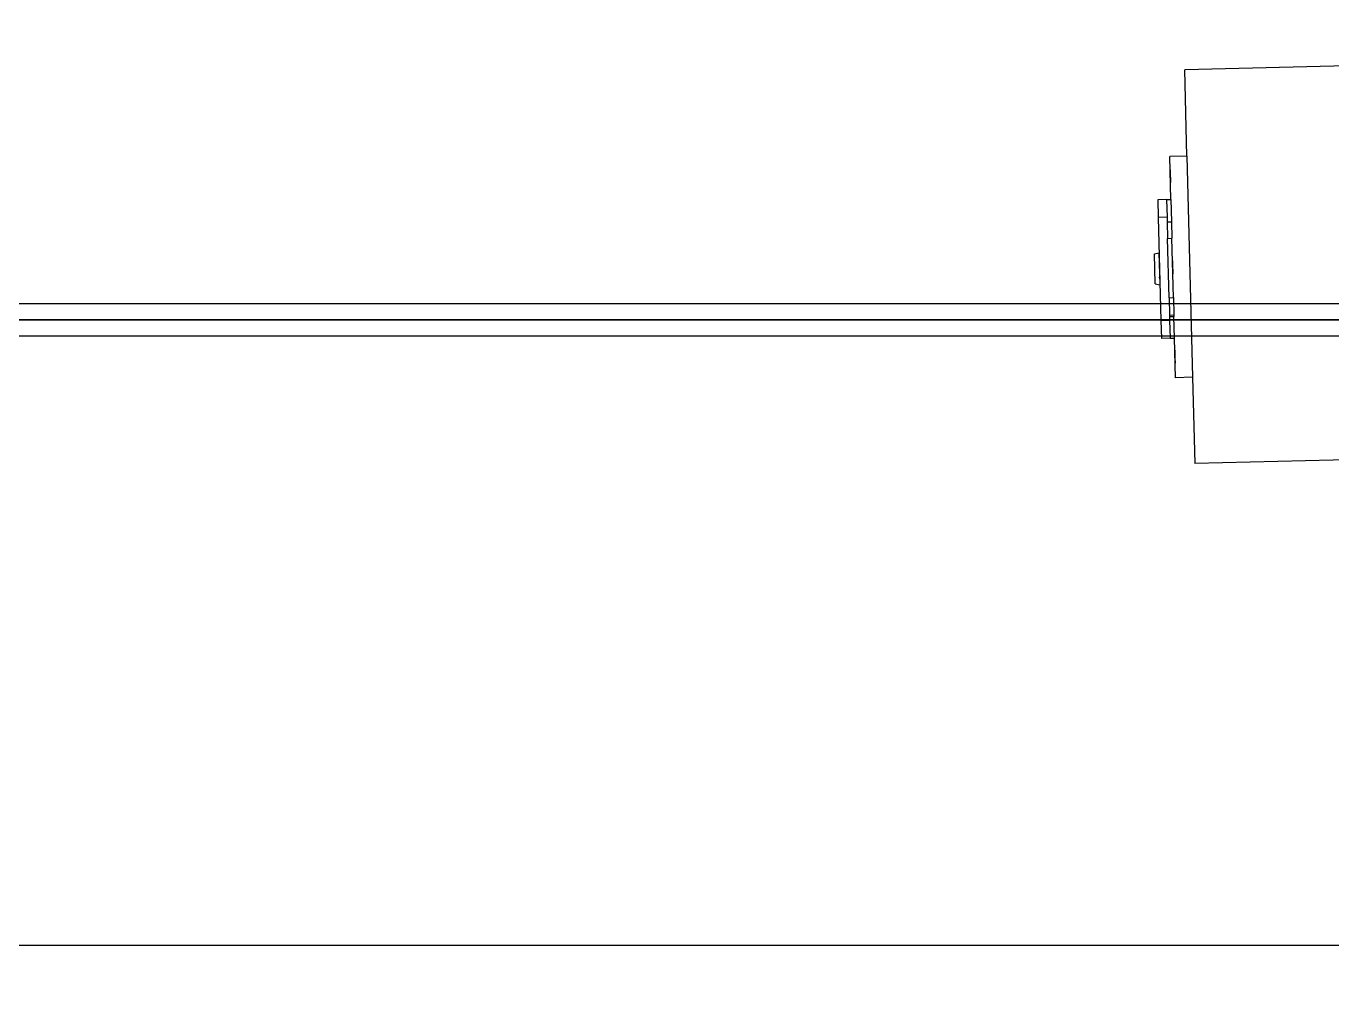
# Model space of a CAD drawing. Header units: inches. Extents: x -1841 to -80, y -100 to 1021.
# Drawn here: x -913.47 to -906.74, y 324.58 to 329.55 of the extents above; entities that cross this region are included whole.
import ezdxf

# ---------------------------------------------------------------- set-up
doc = ezdxf.new("R2010")
doc.units = ezdxf.units.IN
doc.header["$MEASUREMENT"] = 0
doc.layers.add('Edges', color=7, linetype='Continuous')
doc.layers.add('PDF_Geometry', color=7, linetype='Continuous', true_color=0x777777)

# ---------------------------------------------------------------- blocks, each defined once
blk = doc.blocks.new('infrared patio heater fr')
at = {"layer": 'Edges'}
for p, q in [((-50, 10.889), (50, 10.889)), ((50, 5.864), (50, 10.889)), ((50, 5.864), (51, 5.864)), ((50, -7.002), (50, 5.864)), ((51, 5.864), (51, 3.555)), ((51, 5.005), (51, 5.009)), ((51, 4.999), (51, 5.005)), ((51, 4.992), (51, 4.999)), ((51, 4.983), (51, 4.992)), ((51, 4.973), (51, 4.983)), ((51, 4.962), (51, 4.973)), ((51, 4.949), (51, 4.962)), ((51, 4.935), (51, 4.949)), ((51, 4.919), (51, 4.935)), ((51, 4.903), (51, 4.919)), ((51, 4.885), (51, 4.903)), ((51, 4.866), (51, 4.885)), ((51, 4.846), (51, 4.866)), ((51, 4.825), (51, 4.846)), ((51, 4.804), (51, 4.825)), ((51, 4.781), (51, 4.804)), ((51, 4.785), (51, 4.799)), ((51, 4.789), (51, 4.799)), ((51, 4.793), (51, 4.796)), ((51, 4.789), (51, 4.793)), ((51, 4.785), (51, 4.788)), ((51, 4.776), (51, 4.788)), ((51, 4.779), (51, 4.785)), ((51, 4.727), (51, 4.785)), ((51, 4.776), (51, 4.785)), ((51, 4.759), (51, 4.781)), ((51, 4.774), (51, 4.779)), ((51, 4.715), (51, 4.776)), ((51, 4.767), (51, 4.774)), ((51, 4.76), (51, 4.767)), ((51, 4.753), (51, 4.76)), ((51, 4.735), (51, 4.759)), ((51, 4.745), (51, 4.753)), ((51, 4.736), (51, 4.745)), ((51, 4.733), (51, 4.736)), ((51, 4.727), (51, 4.736)), ((51, 4.711), (51, 4.735)), ((51, 4.731), (51, 4.733)), ((51, 4.718), (51, 4.727)), ((51, 4.715), (51, 4.727)), ((51, 4.719), (51, 4.721)), ((51, 4.716), (51, 4.719)), ((51, 4.708), (51, 4.718)), ((51, 4.687), (51, 4.711)), ((51, 4.695), (51, 4.71)), ((51, 4.703), (51, 4.709)), ((51, 4.698), (51, 4.708)), ((51, 4.688), (51, 4.703)), ((51, 4.687), (51, 4.698)), ((51, 4.688), (51, 4.695)), ((51, 4.663), (51, 4.687)), ((51, 4.677), (51, 4.687)), ((51, 4.677), (51, 4.683)), ((51, 4.663), (51, 4.675)), ((51, 4.668), (51, 4.675)), ((51, 4.663), (51, 4.671)), ((51, 4.666), (51, 4.668)), ((51, 4.655), (51, 4.666)), ((51, 4.639), (51, 4.663)), ((51, 4.579), (51, 4.663)), ((51, 4.651), (51, 4.663)), ((51, 4.638), (51, 4.651)), ((51, 4.614), (51, 4.639)), ((51, 4.626), (51, 4.638)), ((51, 4.614), (51, 4.626)), ((51, 4.59), (51, 4.614)), ((51, 4.602), (51, 4.614)), ((51, 4.592), (51, 4.604)), ((51, 4.589), (51, 4.602)), ((51, 4.566), (51, 4.59)), ((51, 4.577), (51, 4.589)), ((51, 4.577), (51, 4.588)), ((51, 4.574), (51, 4.577)), ((51, 4.565), (51, 4.577)), ((51, 4.573), (51, 4.575)), ((51, 4.57), (51, 4.573)), ((51, 4.568), (51, 4.57)), ((51, 4.565), (51, 4.568)), ((51, 4.557), (51, 4.566)), ((51, 4.542), (51, 4.566)), ((51, 4.562), (51, 4.565)), ((51, 4.561), (51, 4.564)), ((51, 4.56), (51, 4.562)), ((51, 4.558), (51, 4.561)), ((51, 4.556), (51, 4.558)), ((51, 4.548), (51, 4.557)), ((51, 4.553), (51, 4.556)), ((51, 4.551), (51, 4.553)), ((51, 4.48), (51, 4.551)), ((51, 4.548), (51, 4.551)), ((51, 4.536), (51, 4.551)), ((51, 4.539), (51, 4.548)), ((51, 4.519), (51, 4.542)), ((51, 4.531), (51, 4.539)), ((51, 4.481), (51, 4.536)), ((51, 4.523), (51, 4.531)), ((51, 4.515), (51, 4.523)), ((51, 4.496), (51, 4.519)), ((51, 4.509), (51, 4.515)), ((51, 4.502), (51, 4.509)), ((51, 4.497), (51, 4.502)), ((51, 4.492), (51, 4.497)), ((51, 4.473), (51, 4.496)), ((51, 4.487), (51, 4.492)), ((51, 4.484), (51, 4.487)), ((51, 4.481), (51, 4.484)), ((51, 4.476), (51, 4.481)), ((51, 4.472), (51, 4.476)), ((51, 4.452), (51, 4.473)), ((51, 4.469), (51, 4.472)), ((51, 4.465), (51, 4.469)), ((51, 4.431), (51, 4.452)), ((51, 4.411), (51, 4.431)), ((51, 4.392), (51, 4.411)), ((51, 4.375), (51, 4.392)), ((51, 4.358), (51, 4.375)), ((51, 4.342), (51, 4.358)), ((51, 4.328), (51, 4.342)), ((51, 4.315), (51, 4.328)), ((51, 4.304), (51, 4.315)), ((51, 4.294), (51, 4.304)), ((51, 4.285), (51, 4.294)), ((51, 4.278), (51, 4.285)), ((51, 4.272), (51, 4.278)), ((51, 4.268), (51, 4.272)), ((51.252, 3.555), (51, 3.555)), ((51, 3.555), (51, 2.302)), ((51.252, 2.519), (51.252, 3.555)), ((51.252, 3.555), (51.757, 3.555)), ((51.757, 2.519), (51.757, 3.555)), ((51.252, 2.302), (51, 2.302)), ((51, 2.208), (51, 2.302)), ((51.252, 2.519), (51.757, 2.519)), ((51.252, 2.302), (51.252, 2.519)), ((51.252, 2.208), (51.252, 2.302)), ((51.757, -3.482), (51.757, 2.519)), ((51.252, 2.208), (51, 2.208)), ((51, 1.203), (51, 2.208)), ((51.252, 1.203), (51.252, 2.208)), ((51.252, 1.203), (51, 1.203)), ((51, 1.203), (51, -2.254)), ((51.252, 1.203), (51.252, -2.254)), ((52.03, 0.381), (51.778, 0.439)), ((51.778, -1.43), (51.778, 0.439)), ((51.778, 0.025), (51.778, -0.007)), ((52.03, 0.381), (52.03, -1.371)), ((51, -0.195), (51, -0.191)), ((51, -0.201), (51, -0.195)), ((51, -0.208), (51, -0.201)), ((51, -0.217), (51, -0.208)), ((51, -0.227), (51, -0.217)), ((51, -0.238), (51, -0.227)), ((51, -0.251), (51, -0.238)), ((51, -0.265), (51, -0.251)), ((51, -0.281), (51, -0.265)), ((51, -0.297), (51, -0.281)), ((51, -0.315), (51, -0.297)), ((51, -0.334), (51, -0.315)), ((51, -0.354), (51, -0.334)), ((51, -0.375), (51, -0.354)), ((51, -0.396), (51, -0.375)), ((51, -0.419), (51, -0.396)), ((51, -0.415), (51, -0.401)), ((51, -0.411), (51, -0.401)), ((51, -0.407), (51, -0.404)), ((51, -0.411), (51, -0.407)), ((51, -0.424), (51, -0.412)), ((51, -0.415), (51, -0.412)), ((51, -0.473), (51, -0.415)), ((51, -0.424), (51, -0.415)), ((51, -0.421), (51, -0.415)), ((51, -0.441), (51, -0.419)), ((51, -0.426), (51, -0.421)), ((51, -0.485), (51, -0.424)), ((51, -0.433), (51, -0.426)), ((51, -0.44), (51, -0.433)), ((51, -0.447), (51, -0.44)), ((51, -0.465), (51, -0.441)), ((51, -0.455), (51, -0.447)), ((51, -0.464), (51, -0.455)), ((51, -0.473), (51, -0.464)), ((51, -0.467), (51, -0.464)), ((51, -0.489), (51, -0.465)), ((51, -0.469), (51, -0.467)), ((51, -0.485), (51, -0.473)), ((51, -0.482), (51, -0.473)), ((51, -0.481), (51, -0.479)), ((51, -0.484), (51, -0.481)), ((51, -0.492), (51, -0.482)), ((51, -0.513), (51, -0.489)), ((51, -0.505), (51, -0.49)), ((51, -0.497), (51, -0.491)), ((51, -0.502), (51, -0.492)), ((51, -0.512), (51, -0.497)), ((51, -0.513), (51, -0.502)), ((51, -0.512), (51, -0.505)), ((51, -0.537), (51, -0.513)), ((51, -0.523), (51, -0.513)), ((51, -0.523), (51, -0.517)), ((51, -0.537), (51, -0.525)), ((51, -0.532), (51, -0.525)), ((51, -0.537), (51, -0.529)), ((51, -0.534), (51, -0.532)), ((51, -0.545), (51, -0.534)), ((51, -0.561), (51, -0.537)), ((51, -0.549), (51, -0.537)), ((51, -0.621), (51, -0.537)), ((51, -0.562), (51, -0.549)), ((51, -0.586), (51, -0.561)), ((51, -0.574), (51, -0.562)), ((51, -0.586), (51, -0.574)), ((51, -0.598), (51, -0.586)), ((51, -0.61), (51, -0.586)), ((51, -0.608), (51, -0.596)), ((51, -0.611), (51, -0.598)), ((51, -0.634), (51, -0.61)), ((51, -0.623), (51, -0.611)), ((51, -0.623), (51, -0.612)), ((51, -0.626), (51, -0.623)), ((51, -0.635), (51, -0.623)), ((51, -0.627), (51, -0.625)), ((51, -0.63), (51, -0.627)), ((51, -0.632), (51, -0.63)), ((51, -0.635), (51, -0.632)), ((51, -0.658), (51, -0.634)), ((51, -0.643), (51, -0.634)), ((51, -0.638), (51, -0.635)), ((51, -0.639), (51, -0.636)), ((51, -0.64), (51, -0.638)), ((51, -0.642), (51, -0.639)), ((51, -0.644), (51, -0.642)), ((51, -0.652), (51, -0.643)), ((51, -0.647), (51, -0.644)), ((51, -0.649), (51, -0.647)), ((51, -0.664), (51, -0.649)), ((51, -0.72), (51, -0.649)), ((51, -0.652), (51, -0.649)), ((51, -0.661), (51, -0.652)), ((51, -0.681), (51, -0.658)), ((51, -0.669), (51, -0.661)), ((51, -0.719), (51, -0.664)), ((51, -0.677), (51, -0.669)), ((51, -0.685), (51, -0.677)), ((51, -0.704), (51, -0.681)), ((51, -0.691), (51, -0.685)), ((51, -0.698), (51, -0.691)), ((51, -0.703), (51, -0.698)), ((51, -0.708), (51, -0.703)), ((51, -0.727), (51, -0.704)), ((51, -0.713), (51, -0.708)), ((51, -0.716), (51, -0.713)), ((51, -0.719), (51, -0.716)), ((51, -0.724), (51, -0.719)), ((51, -0.728), (51, -0.724)), ((51, -0.748), (51, -0.727)), ((51, -0.731), (51, -0.728)), ((51, -0.735), (51, -0.731)), ((51, -0.769), (51, -0.748)), ((51, -0.789), (51, -0.769)), ((51, -0.808), (51, -0.789)), ((51, -0.825), (51, -0.808)), ((51, -0.842), (51, -0.825)), ((51, -0.858), (51, -0.842)), ((51, -0.872), (51, -0.858)), ((51, -0.885), (51, -0.872)), ((51, -0.896), (51, -0.885)), ((51, -0.906), (51, -0.896)), ((51, -0.915), (51, -0.906)), ((51, -0.922), (51, -0.915)), ((51, -0.928), (51, -0.922)), ((51, -0.932), (51, -0.928)), ((52.03, -1.371), (51.778, -1.43)), ((51, -3.217), (51, -2.254)), ((51.252, -2.254), (51, -2.254)), ((51.252, -3.217), (51.252, -2.254)), ((51.252, -3.217), (51, -3.217)), ((51, -4.518), (51, -3.217)), ((51.252, -3.482), (51.252, -3.217)), ((51.252, -4.518), (51.252, -3.482)), ((51.252, -3.482), (51.757, -3.482)), ((51.757, -4.518), (51.757, -3.482)), ((51.252, -4.518), (51, -4.518)), ((51, -4.518), (51, -7.002)), ((51.252, -4.518), (51.757, -4.518)), ((51, -5.495), (51, -5.491)), ((51, -5.501), (51, -5.495)), ((51, -5.508), (51, -5.501)), ((51, -5.517), (51, -5.508)), ((51, -5.527), (51, -5.517)), ((51, -5.538), (51, -5.527)), ((51, -5.551), (51, -5.538)), ((51, -5.565), (51, -5.551)), ((51, -5.581), (51, -5.565)), ((51, -5.597), (51, -5.581)), ((51, -5.615), (51, -5.597)), ((51, -5.634), (51, -5.615)), ((51, -5.654), (51, -5.634)), ((51, -5.675), (51, -5.654)), ((51, -5.696), (51, -5.675)), ((51, -5.719), (51, -5.696)), ((51, -5.711), (51, -5.701)), ((51, -5.715), (51, -5.701)), ((51, -5.707), (51, -5.704)), ((51, -5.711), (51, -5.707)), ((51, -5.724), (51, -5.712)), ((51, -5.715), (51, -5.712)), ((51, -5.721), (51, -5.715)), ((51, -5.773), (51, -5.715)), ((51, -5.724), (51, -5.715)), ((51, -5.741), (51, -5.719)), ((51, -5.726), (51, -5.721)), ((51, -5.785), (51, -5.724)), ((51, -5.733), (51, -5.726)), ((51, -5.74), (51, -5.733)), ((51, -5.747), (51, -5.74)), ((51, -5.765), (51, -5.741)), ((51, -5.755), (51, -5.747)), ((51, -5.764), (51, -5.755)), ((51, -5.773), (51, -5.764)), ((51, -5.767), (51, -5.764)), ((51, -5.789), (51, -5.765)), ((51, -5.769), (51, -5.767)), ((51, -5.782), (51, -5.773)), ((51, -5.785), (51, -5.773)), ((51, -5.781), (51, -5.779)), ((51, -5.784), (51, -5.781)), ((51, -5.792), (51, -5.782)), ((51, -5.813), (51, -5.789)), ((51, -5.805), (51, -5.79)), ((51, -5.797), (51, -5.791)), ((51, -5.802), (51, -5.792)), ((51, -5.812), (51, -5.797)), ((51, -5.813), (51, -5.802)), ((51, -5.812), (51, -5.805)), ((51, -5.837), (51, -5.813)), ((51, -5.823), (51, -5.813)), ((51, -5.823), (51, -5.817)), ((51, -5.832), (51, -5.825)), ((51, -5.837), (51, -5.825)), ((51, -5.837), (51, -5.829)), ((51, -5.834), (51, -5.832)), ((51, -5.845), (51, -5.834)), ((51, -5.849), (51, -5.837)), ((51, -5.921), (51, -5.837)), ((51, -5.861), (51, -5.837)), ((51, -5.862), (51, -5.849)), ((51, -5.886), (51, -5.861)), ((51, -5.874), (51, -5.862)), ((51, -5.886), (51, -5.874)), ((51, -5.91), (51, -5.886)), ((51, -5.898), (51, -5.886)), ((51, -5.908), (51, -5.896)), ((51, -5.911), (51, -5.898)), ((51, -5.934), (51, -5.91)), ((51, -5.923), (51, -5.911)), ((51, -5.923), (51, -5.912)), ((51, -5.935), (51, -5.923)), ((51, -5.926), (51, -5.923)), ((51, -5.927), (51, -5.925)), ((51, -5.93), (51, -5.927)), ((51, -5.932), (51, -5.93)), ((51, -5.935), (51, -5.932)), ((51, -5.943), (51, -5.934)), ((51, -5.958), (51, -5.934)), ((51, -5.938), (51, -5.935)), ((51, -5.939), (51, -5.936)), ((51, -5.94), (51, -5.938)), ((51, -5.942), (51, -5.939)), ((51, -5.944), (51, -5.942)), ((51, -5.952), (51, -5.943)), ((51, -5.947), (51, -5.944)), ((51, -5.949), (51, -5.947)), ((51, -5.964), (51, -5.949)), ((51, -5.952), (51, -5.949)), ((51, -6.02), (51, -5.949)), ((51, -5.961), (51, -5.952)), ((51, -5.981), (51, -5.958)), ((51, -5.969), (51, -5.961)), ((51, -6.019), (51, -5.964)), ((51, -5.977), (51, -5.969)), ((51, -5.985), (51, -5.977)), ((51, -6.004), (51, -5.981)), ((51, -5.991), (51, -5.985)), ((51, -5.998), (51, -5.991)), ((51, -6.003), (51, -5.998)), ((51, -6.008), (51, -6.003)), ((51, -6.027), (51, -6.004)), ((51, -6.013), (51, -6.008)), ((51, -6.016), (51, -6.013)), ((51, -6.019), (51, -6.016)), ((51, -6.024), (51, -6.019)), ((51, -6.028), (51, -6.024)), ((51, -6.048), (51, -6.027)), ((51, -6.031), (51, -6.028)), ((51, -6.035), (51, -6.031)), ((51, -6.069), (51, -6.048)), ((51, -6.089), (51, -6.069)), ((51, -6.108), (51, -6.089)), ((51, -6.125), (51, -6.108)), ((51, -6.142), (51, -6.125)), ((51, -6.158), (51, -6.142)), ((51, -6.172), (51, -6.158)), ((51, -6.185), (51, -6.172)), ((51, -6.196), (51, -6.185)), ((51, -6.206), (51, -6.196)), ((51, -6.215), (51, -6.206)), ((51, -6.222), (51, -6.215)), ((51, -6.228), (51, -6.222)), ((51, -6.232), (51, -6.228)), ((50, -7.002), (51, -7.002)), ((50, -7.002), (50, -12.027)), ((-50, -12.027), (50, -12.027))]:
    blk.add_line(p, q, dxfattribs=at)

msp = doc.modelspace()

# ---------------------------------------------------------------- linework, layer by layer
at = {"layer": 'PDF_Geometry', "color": 7, "lineweight": 25}
for points in [[(-961.7888, 328.0329), (-961.7888, 322.7385), (-961.7061, 322.7385), (-961.7061, 327.9502), (-875.5888, 327.9502), (-853.6665, 327.9502), (-853.6665, 328.0329), (-853.6665, 328.1156), (-875.5888, 328.1156), (-960.9616, 328.1156), (-960.9616, 328.1983), (-961.8715, 328.1983), (-961.8715, 327.4538), (-961.7888, 327.4538), (-961.8715, 327.4538), (-961.8715, 328.1983), (-960.9616, 328.1983), (-960.9616, 328.0329), (-961.7888, 328.0329), (-961.7888, 327.4538), (-961.7888, 322.7385), (-961.7888, 324.1448)], [(-961.7061, 328.0329), (-875.5888, 328.0329), (-960.9616, 328.0329)], [(-875.2579, 169.2826), (-889.0731, 169.2826), (-889.0731, 173.9152), (-879.0633, 173.9152), (-879.0633, 246.9619), (-938.8738, 246.9619), (-938.8738, 249.4436), (-879.0633, 249.4436), (-879.0633, 324.3102), (-959.2243, 324.3102), (-959.2243, 322.7385), (-961.7061, 322.7385), (-961.7061, 326.4611), (-961.7061, 327.9502), (-959.2243, 327.9502), (-875.5888, 327.9502), (-853.6665, 327.9502), (-853.6665, 326.4611), (-853.6665, 324.3102), (-862.9318, 324.3102)], [(-918.8542, 324.8066), (-894.0366, 324.8066)]]:
    msp.add_lwpolyline(points, dxfattribs=at)

# ---------------------------------------------------------------- block references
at = {"color": 7, "lineweight": 25, "xscale": 0.08865189343224594, "yscale": 0.08865189343224594, "zscale": 0.08865189343224594, "rotation": 181.459086256612}
msp.add_blockref('infrared patio heater fr', (-903.0377, 328.3689), dxfattribs=at)

doc.saveas('drawing.dxf')
